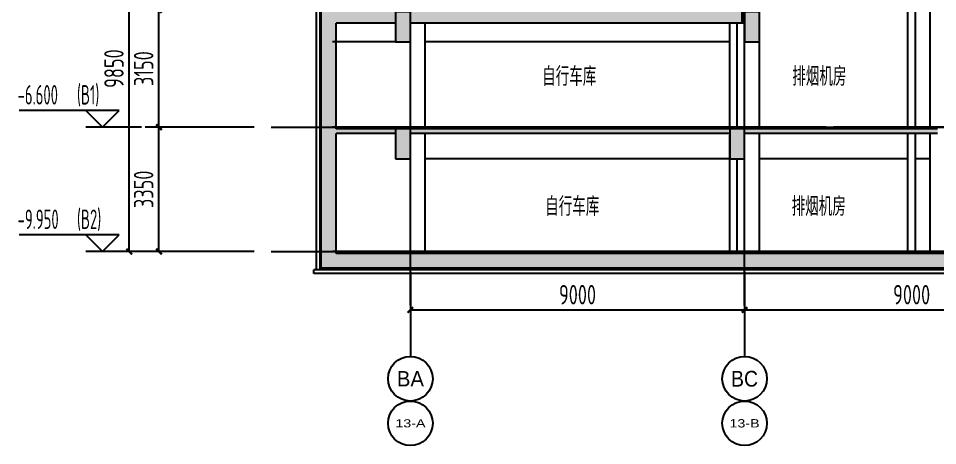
# Model space of a CAD drawing. Extents: x 33318 to 174393, y -247680 to 18171.
# Drawn here: x 53851 to 78610, y -202517 to -191018 of the extents above; entities that cross this region are included whole.
import ezdxf
from ezdxf.enums import TextEntityAlignment as Align

# ---------------------------------------------------------------- set-up
doc = ezdxf.new("R2010")
doc.units = 0
doc.header["$LTSCALE"] = 10
doc.header["$MEASUREMENT"] = 0
doc.linetypes.add('DOTE', pattern=[2.42, 2, -0.2, 0.02, -0.2])
for name, color, linetype in [('01-标注_尺寸', 124, 'Continuous'), ('01-标注_标高', 200, 'Continuous'), ('01-标注_轴线坐标', 132, 'Continuous'), ('02-TEXT_房间', 7, 'Continuous'), ('02-TEXT_标注', 130, 'Continuous'), ('02-TEXT_轴号', 7, 'Continuous'), ('05-填充_天正', 26, 'Continuous'), ('A-SUR_保温', 222, 'Continuous'), ('A-SUR_面层', 191, 'Continuous'), ('A-TECH_结构', 21, 'Continuous'), ('A_AXIS-轴线', 36, 'DOTE'), ('A_STR-砌块墙', 121, 'Continuous'), ('A_STR-砼墙', 51, 'Continuous'), ('A_STR-砼柱', 51, 'Continuous')]:
    doc.layers.add(name, color=color, linetype=linetype)
doc.layers.add('PUB_HATCH', color=8, linetype='Continuous', lineweight=0)
doc.styles.add('_TCH_AXIS', font='FZXiHei-I-Z08S.ttf')
doc.styles.add('_TCH_DIM', font='ROS1', dxfattribs={"width": 0.8, "bigfont": 'JD'})
doc.styles.add('_TCH_DIM_T3', font='ROS1', dxfattribs={"width": 0.8, "bigfont": 'JD'})
doc.styles.get("Standard").update_dxf_attribs({"font": 'gbenor.shx', "bigfont": 'gbcbig.shx'})
doc.dimstyles.new('_TCH_ARCH&&150', dxfattribs={"dimtxt": 525, "dimasz": 150, "dimexe": 375, "dimexo": 450, "dimgap": 150, "dimtad": 1, "dimdec": 0, "dimzin": 0, "dimdsep": 46, "dimtxsty": '_TCH_DIM_T3', "dimblk": 'ARCHTICK', "dimcen": 0.09, "dimazin": 2, "dimtfac": 1, "dimtdec": 0, "dimtix": 1, "dimtmove": 2, "dimatfit": 3, "dimfxl": 0, "dimtolj": 1, "dimtzin": 0, "dimarcsym": 0})

# ---------------------------------------------------------------- blocks, each defined once
blk = doc.blocks.new('_ArchTick')
at = {"color": 0, "linetype": 'ByBlock', "const_width": 0.4}
blk.add_lwpolyline([(-0.5, -0.5), (0.5, 0.5)], dxfattribs=at)
blk = doc.blocks.new('*D103')
at = {"layer": '01-标注_尺寸', "color": 0, "lineweight": -2, "transparency": 16777216}
for p, q in [((64410, -197844), (64410, -199242)), ((73410, -197844), (73410, -199242)), ((64410, -198867), (73410, -198867))]:
    blk.add_line(p, q, dxfattribs=at)
at = {"layer": 'Defpoints', "color": 0, "transparency": 16777216}
for p in [(64410, -197394), (73410, -197394), (73410, -198867)]:
    blk.add_point(p, dxfattribs=at)
at = {"layer": '01-标注_尺寸', "color": 0, "lineweight": -2, "transparency": 16777216, "xscale": 150, "yscale": 150, "zscale": 150, "rotation": 180}
blk.add_blockref('_ArchTick', (64410, -198867), dxfattribs=at)
at = {"layer": '01-标注_尺寸', "color": 0, "lineweight": -2, "transparency": 16777216, "xscale": 150, "yscale": 150, "zscale": 150}
blk.add_blockref('_ArchTick', (73410, -198867), dxfattribs=at)
at = {"layer": '01-标注_尺寸', "color": 0, "transparency": 16777216, "insert": (68910, -198455), "char_height": 525, "attachment_point": 5, "style": '_TCH_DIM_T3'}
blk.add_mtext('\\A1;9000', dxfattribs=at)
blk = doc.blocks.new('*D104')
at = {"layer": '01-标注_尺寸', "color": 0, "lineweight": -2, "transparency": 16777216}
for p, q in [((73410, -197844), (73410, -199242)), ((82410, -197844), (82410, -199242)), ((73410, -198867), (82410, -198867))]:
    blk.add_line(p, q, dxfattribs=at)
at = {"layer": 'Defpoints', "color": 0, "transparency": 16777216}
for p in [(73410, -197394), (82410, -197394), (82410, -198867)]:
    blk.add_point(p, dxfattribs=at)
at = {"layer": '01-标注_尺寸', "color": 0, "lineweight": -2, "transparency": 16777216, "xscale": 150, "yscale": 150, "zscale": 150, "rotation": 180}
blk.add_blockref('_ArchTick', (73410, -198867), dxfattribs=at)
at = {"layer": '01-标注_尺寸', "color": 0, "lineweight": -2, "transparency": 16777216, "xscale": 150, "yscale": 150, "zscale": 150}
blk.add_blockref('_ArchTick', (82410, -198867), dxfattribs=at)
at = {"layer": '01-标注_尺寸', "color": 0, "transparency": 16777216, "insert": (77910, -198455), "char_height": 525, "attachment_point": 5, "style": '_TCH_DIM_T3'}
blk.add_mtext('\\A1;9000', dxfattribs=at)
blk = doc.blocks.new('*D124')
at = {"layer": '01-标注_轴线坐标', "color": 0, "lineweight": -2, "transparency": 16777216}
for p, q in [((59403, -187444), (56463, -187444)), ((56838, -197294), (56838, -187444)), ((59403, -197294), (56463, -197294))]:
    blk.add_line(p, q, dxfattribs=at)
at = {"layer": 'Defpoints', "color": 0, "transparency": 16777216}
for p in [(56838, -187444), (59853, -187444), (59853, -197294)]:
    blk.add_point(p, dxfattribs=at)
at = {"layer": '01-标注_轴线坐标', "color": 0, "lineweight": -2, "transparency": 16777216, "xscale": 150, "yscale": 150, "zscale": 150}
for p, rotation in [((56838, -187444), 90), ((56838, -197294), 270)]:
    blk.add_blockref('_ArchTick', p, dxfattribs=dict(at, rotation=rotation))
at = {"layer": '01-标注_轴线坐标', "color": 0, "transparency": 16777216, "insert": (56425, -192369), "char_height": 525, "attachment_point": 5, "rotation": 90, "style": '_TCH_DIM_T3'}
blk.add_mtext('\\A1;9850', dxfattribs=at)
blk = doc.blocks.new('*D126')
at = {"layer": '01-标注_轴线坐标', "color": 0, "lineweight": -2, "transparency": 16777216}
for p, q in [((60203, -193944), (57263, -193944)), ((57638, -197294), (57638, -193944)), ((60203, -197294), (57263, -197294))]:
    blk.add_line(p, q, dxfattribs=at)
at = {"layer": 'Defpoints', "color": 0, "transparency": 16777216}
for p in [(57638, -193944), (60653, -193944), (60653, -197294)]:
    blk.add_point(p, dxfattribs=at)
at = {"layer": '01-标注_轴线坐标', "color": 0, "lineweight": -2, "transparency": 16777216, "xscale": 150, "yscale": 150, "zscale": 150}
for p, rotation in [((57638, -193944), 90), ((57638, -197294), 270)]:
    blk.add_blockref('_ArchTick', p, dxfattribs=dict(at, rotation=rotation))
at = {"layer": '01-标注_轴线坐标', "color": 0, "transparency": 16777216, "insert": (57225, -195619), "char_height": 525, "attachment_point": 5, "rotation": 90, "style": '_TCH_DIM_T3'}
blk.add_mtext('\\A1;3350', dxfattribs=at)
blk = doc.blocks.new('*D127')
at = {"layer": '01-标注_轴线坐标', "color": 0, "lineweight": -2, "transparency": 16777216}
for p, q in [((60203, -190794), (57263, -190794)), ((57638, -193944), (57638, -190794)), ((60203, -193944), (57263, -193944))]:
    blk.add_line(p, q, dxfattribs=at)
at = {"layer": 'Defpoints', "color": 0, "transparency": 16777216}
for p in [(57638, -190794), (60653, -190794), (60653, -193944)]:
    blk.add_point(p, dxfattribs=at)
at = {"layer": '01-标注_轴线坐标', "color": 0, "lineweight": -2, "transparency": 16777216, "xscale": 150, "yscale": 150, "zscale": 150}
for p, rotation in [((57638, -190794), 90), ((57638, -193944), 270)]:
    blk.add_blockref('_ArchTick', p, dxfattribs=dict(at, rotation=rotation))
at = {"layer": '01-标注_轴线坐标', "color": 0, "transparency": 16777216, "insert": (57225, -192369), "char_height": 525, "attachment_point": 5, "rotation": 90, "style": '_TCH_DIM_T3'}
blk.add_mtext('\\A1;3150', dxfattribs=at)
blk = doc.blocks.new('_FZH')
blk.add_lwpolyline([(-0.5, -0.5), (0.5, -0.5), (0.5, 0.5), (-0.5, 0.5)], close=True)
at = {"layer": 'PUB_HATCH'}
blk.add_solid([(-0.5, -0.5), (0.5, -0.5), (-0.5, 0.5), (0.5, 0.5)], dxfattribs=at)

msp = doc.modelspace()

# ---------------------------------------------------------------- hatches: boundary and pattern name
at = {"layer": '05-填充_天正'}
for points in [[(64009.7, -191144.5), (64009.7, -190844.5), (62009.7, -190844.5), (62409.7, -191144.5)], [(62276.4, -194054.5), (62409.7, -193994.5), (62409.7, -191144.5), (62009.7, -190844.5), (62009.7, -194054.5)], [(64409.7, -190844.5), (64409.7, -191144.5), (73309.7, -191144.5), (73309.7, -190844.5)], [(73409.7, -191144.5), (73409.7, -190844.5), (73309.7, -190844.5), (73309.7, -191144.5)], [(62009.7, -197744.5), (62409.7, -197344.5), (62409.7, -194114.5), (62276.4, -194054.5), (62009.7, -194054.5)], [(64009.7, -194114.5), (64009.7, -193994.5), (62409.7, -193994.5), (62276.4, -194054.5), (62409.7, -194114.5)], [(64409.7, -193994.5), (64409.7, -194114.5), (73009.7, -194114.5), (73009.7, -193994.5)], [(77909.7, -194114.5), (77909.7, -193994.5), (73409.7, -193994.5), (73409.7, -194114.5)], [(78609.7, -194114.5), (78609.7, -193994.5), (77909.7, -193994.5), (77909.7, -194114.5)], [(73309.7, -197744.5), (73309.7, -197344.5), (62409.7, -197344.5), (62009.7, -197744.5)], [(77909.7, -197744.5), (77909.7, -197344.5), (73309.7, -197344.5), (73309.7, -197744.5)], [(90259.7, -197744.5), (89859.7, -197344.5), (77909.7, -197344.5), (77909.7, -197744.5)]]:
    msp.add_hatch(color=256, dxfattribs=at).paths.add_polyline_path(points)

# ---------------------------------------------------------------- linework, layer by layer
at = {"layer": '01-标注_标高'}
for p, q in [((56567.6, -193494.5), (53875.1, -193494.5)), ((56117.6, -193944.5), (55667.6, -193494.5)), ((56117.6, -193944.5), (56567.6, -193494.5)), ((57167.6, -193944.5), (55667.6, -193944.5)), ((56567.6, -196844.5), (53875.1, -196844.5)), ((56117.6, -197294.5), (55667.6, -196844.5)), ((56117.6, -197294.5), (56567.6, -196844.5)), ((57167.6, -197294.5), (55667.6, -197294.5))]:
    msp.add_line(p, q, dxfattribs=at)
at = {"layer": '01-标注_轴线坐标'}
for p, q in [((64409.7, -198041.5), (64409.7, -200117.5)), ((73409.7, -198041.5), (73409.7, -200117.5))]:
    msp.add_line(p, q, dxfattribs=at)
for centre in [(64409.7, -200717.5), (73409.7, -200717.5), (64409.7, -201917.5), (73409.7, -201917.5)]:
    msp.add_circle(centre, 600, dxfattribs=at)
at = {"layer": 'A-SUR_保温'}
msp.add_line((90279.7, -197764.5), (61989.7, -197764.5), dxfattribs=at)
for points in [[(61869.7, -190804.5), (61869.7, -197784.5)], [(61969.7, -190804.5), (61969.7, -197784.5)], [(61989.7, -190804.5), (61989.7, -197784.5)], [(90359.7, -197784.5), (61809.7, -197784.5)], [(61809.7, -197884.5), (61809.7, -197784.5)], [(90359.7, -197884.5), (61809.7, -197884.5)]]:
    msp.add_lwpolyline(points, dxfattribs=at)
at = {"layer": 'A-SUR_面层'}
for points in [[(75609.7, -193944.5), (62309.7, -193944.5)], [(89859.7, -193944.5), (75809.7, -193944.5)], [(89859.7, -197294.5), (62309.7, -197294.5)]]:
    msp.add_lwpolyline(points, dxfattribs=at)
at = {"layer": 'A-TECH_结构'}
for points in [[(78409.7, -193944.5), (78409.7, -189494.5)], [(64809.7, -193944.5), (64809.7, -191144.5)], [(73009.7, -193944.5), (73009.7, -191144.5)], [(73809.7, -193944.5), (73809.7, -191194.5)], [(64009.7, -191644.5), (62309.7, -191644.5)], [(73009.7, -191644.5), (64809.7, -191644.5)], [(64809.7, -197294.5), (64809.7, -194114.5)], [(73009.7, -197294.5), (73009.7, -194164.5)], [(73809.7, -197294.5), (73809.7, -194114.5)], [(78409.7, -197294.5), (78409.7, -194114.5)], [(73009.7, -194794.5), (64809.7, -194794.5)], [(77809.7, -194794.5), (73809.7, -194794.5)], [(78409.7, -194794.5), (78009.7, -194794.5)]]:
    msp.add_lwpolyline(points, dxfattribs=at)
at = {"layer": 'A_AXIS-轴线'}
for p, q in [((64409.7, -198744.5), (64409.7, -176644.5)), ((73409.7, -198744.5), (73409.7, -176644.5))]:
    msp.add_line(p, q, dxfattribs=at)
for points in [[(60658.7, -193944.5), (89909.7, -193944.5)], [(60658.7, -197294.5), (123910, -197294.5)]]:
    msp.add_lwpolyline(points, dxfattribs=at)
at = {"layer": 'A_STR-砌块墙'}
for p, q in [((77809.7, -193994.5), (77809.7, -189494.5)), ((78009.7, -193994.5), (78009.7, -189494.5)), ((73209.7, -193994.5), (73209.7, -191144.5)), ((73409.7, -193994.5), (73409.7, -191144.5)), ((77809.7, -197344.5), (77809.7, -194114.5)), ((78009.7, -197344.5), (78009.7, -194114.5)), ((73209.7, -197344.5), (73209.7, -194794.5)), ((73409.7, -197344.5), (73409.7, -194794.5))]:
    msp.add_line(p, q, dxfattribs=at)
at = {"layer": 'A_STR-砼墙'}
for p, q in [((62009.7, -194054.5), (62009.7, -190844.5)), ((64009.7, -191144.5), (62409.7, -191144.5)), ((62409.7, -193994.5), (62409.7, -191144.5)), ((73309.7, -191144.5), (64409.7, -191144.5)), ((73409.7, -191144.5), (73309.7, -191144.5)), ((62009.7, -197744.5), (62009.7, -194054.5)), ((64009.7, -193994.5), (62409.7, -193994.5)), ((73009.7, -193994.5), (64409.7, -193994.5)), ((77909.7, -193994.5), (73409.7, -193994.5)), ((78609.7, -193994.5), (77909.7, -193994.5)), ((62409.7, -197344.5), (62409.7, -194114.5)), ((64009.7, -194114.5), (62409.7, -194114.5)), ((73009.7, -194114.5), (64409.7, -194114.5)), ((77909.7, -194114.5), (73409.7, -194114.5)), ((78609.7, -194114.5), (77909.7, -194114.5)), ((73309.7, -197344.5), (62409.7, -197344.5)), ((77909.7, -197344.5), (73309.7, -197344.5)), ((89859.7, -197344.5), (77909.7, -197344.5)), ((73309.7, -197744.5), (62009.7, -197744.5)), ((77909.7, -197744.5), (73309.7, -197744.5)), ((90259.7, -197744.5), (77909.7, -197744.5))]:
    msp.add_line(p, q, dxfattribs=at)

# ---------------------------------------------------------------- block references
at = {"layer": 'A_STR-砼柱', "xscale": 400}
for p, yscale, zscale in [((64209.7, -191244.5), 800, 800), ((73609.7, -191244.5), 799.9999999999709, 799.9999999999709), ((64209.7, -194394.5), 799.9999999999709, 799.9999999999709), ((73209.7, -194394.5), 799.9999999999709, 799.9999999999709)]:
    msp.add_blockref('_FZH', p, dxfattribs=dict(at, yscale=yscale, zscale=zscale))

# ---------------------------------------------------------------- texts
at = {"layer": '02-TEXT_房间'}
for s, p in [('自行车库', (67959.5, -192833.5)), ('排烟机房', (74695.3, -192833.5)), ('自行车库', (68041.5, -196333.5)), ('排烟机房', (74679.3, -196333.5))]:
    msp.add_text(s, height=506.38, dxfattribs=at).set_placement(p)
at = {"layer": '02-TEXT_标注', "style": '_TCH_DIM', "width": 0.64}
for s, p in [('-6.600', (53830.1, -193337)), ('(B1)', (55429.1, -193337)), ('-9.950', (53830.1, -196687)), ('(B2)', (55429.1, -196687))]:
    msp.add_text(s, height=525, dxfattribs=at).set_placement(p)
at = {"layer": '02-TEXT_轴号', "style": '_TCH_AXIS'}
for s, height, p, p2 in [('BA', 414.63, (64044.4, -200924.8), (64775, -200924.8)), ('BC', 423.25, (73046.9, -200929.1), (73772.5, -200929.1)), ('13-A', 218.38, (64004.1, -202026.6), (64815.3, -202026.6)), ('13-B', 223.72, (73004.9, -202029.3), (73814.5, -202029.3))]:
    msp.add_text(s, height=height, dxfattribs=at).set_placement(p, p2, align=Align.FIT)

# ---------------------------------------------------------------- dimensions: what is measured, and where the dimension line sits
at = {"layer": '01-标注_尺寸'}
for p1, p2, picture, middle in [((64409.7, -197393.7), (73409.7, -197393.7), '*D103', (68909.7, -198455)), ((73409.7, -197393.7), (82409.7, -197393.7), '*D104', (77909.7, -198455))]:
    dim = msp.add_aligned_dim(p1=p1, p2=p2, distance=-1473.8, dimstyle='_TCH_ARCH&&150', dxfattribs=at)
    dim.commit()
    dim.dimension.update_dxf_attribs({"geometry": picture, "text_midpoint": middle})
at = {"layer": '01-标注_轴线坐标'}
for p1, p2, picture, middle in [((59852.7, -197294.5), (59852.7, -187444.5), '*D124', (56425.3, -192369.5)), ((60652.7, -193944.5), (60652.7, -190794.5), '*D127', (57225.3, -192369.5)), ((60652.7, -197294.5), (60652.7, -193944.5), '*D126', (57225.3, -195619.5))]:
    dim = msp.add_aligned_dim(p1=p1, p2=p2, distance=3015, dimstyle='_TCH_ARCH&&150', dxfattribs=at)
    dim.commit()
    dim.dimension.update_dxf_attribs({"geometry": picture, "text_midpoint": middle})

doc.saveas('drawing.dxf')
